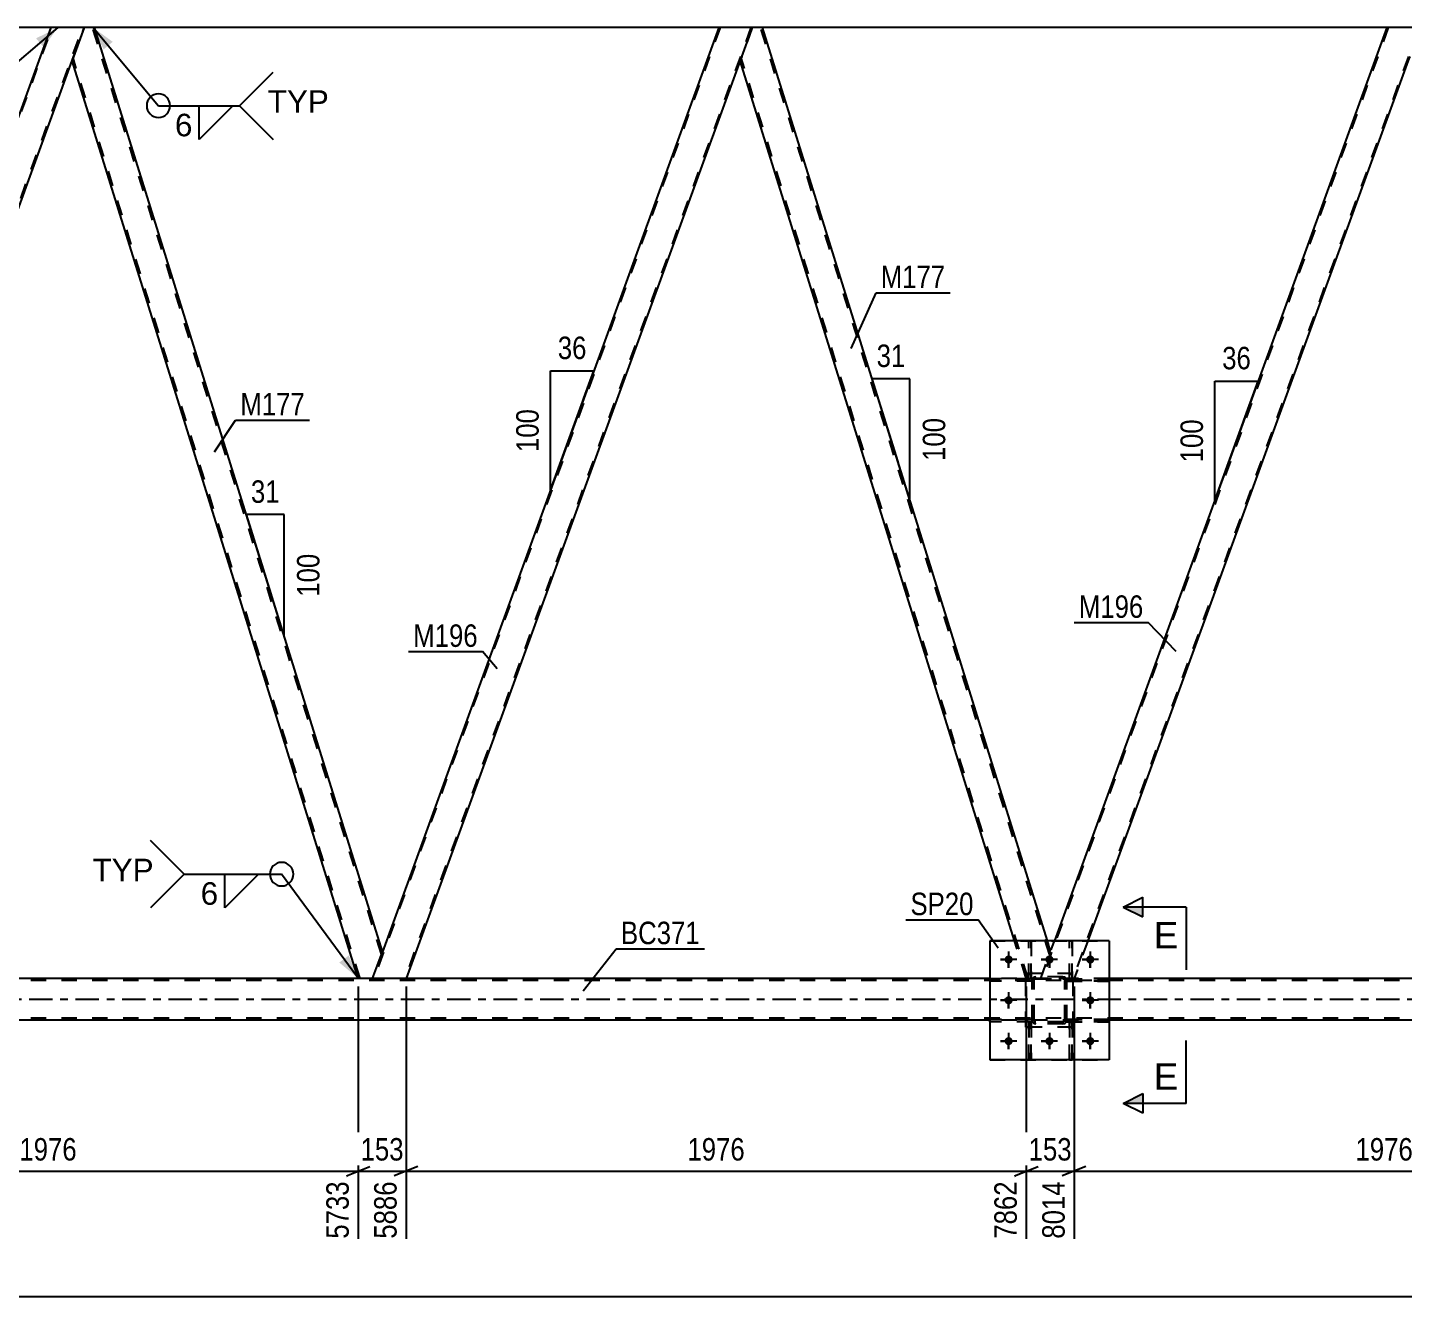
# Model space of a CAD drawing. Header units: millimetres. Extents: x 0 to 841, y 0 to 594.
# Drawn here: x 214 to 389.3, y 299.1 to 460.9 of the extents above; entities that cross this region are included whole.
import ezdxf

# ---------------------------------------------------------------- set-up
doc = ezdxf.new("R2010")
doc.units = ezdxf.units.MM
doc.linetypes.add('DXK_LINE_DOT2', pattern=[3.9198, 1.9599, -1.9599])
doc.linetypes.add('DXK_LINE_DOT3', pattern=[5.9187, 2.979, -0.9799, 0.9799, -0.9799])
doc.styles.add('Arial', font='ARIAL.TTF', dxfattribs={"height": 0.2})
doc.styles.add('Arial Narrow', font='ARIALN.TTF', dxfattribs={"height": 0.2})

# ---------------------------------------------------------------- blocks, each defined once
blk = doc.blocks.new('Part-814521973-3712 - 3269')
at = {"color": 2, "linetype": 'Continuous'}
for p, q in [((351.8, 344.49), (336.6, 344.49)), ((336.6, 344.49), (336.6, 329.29)), ((351.8, 344.49), (351.8, 329.29)), ((351.8, 329.29), (336.6, 329.29))]:
    blk.add_line(p, q, dxfattribs=at)
blk = doc.blocks.new('Part-814521973-3485 - 3269')
at = {"color": 7, "linetype": 'DXK_LINE_DOT2'}
for p, q in [((346.4, 339.33), (346.4, 339.65)), ((346.4, 339.65), (351.8, 339.65)), ((351.8, 339.33), (346.4, 339.33)), ((347, 339.33), (347, 339.65)), ((351.8, 339.65), (351.8, 339.33))]:
    blk.add_line(p, q, dxfattribs=at)
blk = doc.blocks.new('Part-814521973-3488 - 3269')
at = {"color": 7, "linetype": 'DXK_LINE_DOT2'}
for p, q in [((347.08, 334.12), (346.76, 334.12)), ((346.76, 334.12), (346.76, 329.29)), ((346.76, 333.52), (347.08, 333.52)), ((347.08, 329.29), (347.08, 334.12)), ((346.76, 329.29), (347.08, 329.29))]:
    blk.add_line(p, q, dxfattribs=at)
blk = doc.blocks.new('Part-814521973-3499 - 3269')
at = {"color": 7, "linetype": 'DXK_LINE_DOT2'}
for p, q in [((341.56, 339.64), (341.56, 344.49)), ((341.56, 344.49), (341.88, 344.49)), ((341.88, 344.49), (341.88, 339.64)), ((341.56, 340.24), (341.88, 340.24)), ((341.88, 339.64), (341.56, 339.64))]:
    blk.add_line(p, q, dxfattribs=at)
blk = doc.blocks.new('Part-814521973-3505 - 3269')
at = {"color": 7, "linetype": 'DXK_LINE_DOT2'}
for p, q in [((351.8, 339.65), (346.4, 339.65)), ((346.4, 339.65), (346.4, 339.33)), ((346.4, 339.33), (351.8, 339.33)), ((347, 339.33), (347, 339.65)), ((351.8, 339.33), (351.8, 339.65))]:
    blk.add_line(p, q, dxfattribs=at)
blk = doc.blocks.new('Part-814521973-3508 - 3269')
at = {"color": 7, "linetype": 'DXK_LINE_DOT2'}
for p, q in [((351.8, 334.45), (346.4, 334.45)), ((346.4, 334.45), (346.4, 334.13)), ((346.4, 334.13), (351.8, 334.13)), ((347, 334.13), (347, 334.45)), ((351.8, 334.13), (351.8, 334.45))]:
    blk.add_line(p, q, dxfattribs=at)
blk = doc.blocks.new('Part-814521973-3513 - 3269')
at = {"color": 7, "linetype": 'DXK_LINE_DOT2'}
for p, q in [((346.76, 339.64), (346.76, 344.49)), ((346.76, 344.49), (347.08, 344.49)), ((347.08, 344.49), (347.08, 339.64)), ((346.76, 340.24), (347.08, 340.24)), ((347.08, 339.64), (346.76, 339.64))]:
    blk.add_line(p, q, dxfattribs=at)
blk = doc.blocks.new('Part-814521973-3521 - 3269')
at = {"color": 7, "linetype": 'DXK_LINE_DOT2'}
for p, q in [((346.4, 334.13), (346.4, 334.45)), ((346.4, 334.45), (351.8, 334.45)), ((351.8, 334.13), (346.4, 334.13)), ((347, 334.13), (347, 334.45)), ((351.8, 334.45), (351.8, 334.13))]:
    blk.add_line(p, q, dxfattribs=at)
blk = doc.blocks.new('Part-814521973-3524 - 3269')
at = {"color": 7, "linetype": 'DXK_LINE_DOT2'}
for p, q in [((342, 339.65), (336.6, 339.65)), ((336.6, 339.33), (336.6, 339.65)), ((342, 339.33), (336.6, 339.33)), ((341.4, 339.33), (341.4, 339.65)), ((342, 339.65), (342, 339.33))]:
    blk.add_line(p, q, dxfattribs=at)
blk = doc.blocks.new('Part-814521973-3532 - 3269')
at = {"color": 7, "linetype": 'DXK_LINE_DOT2'}
for p, q in [((347.2, 340.29), (341.2, 340.29)), ((341.2, 333.49), (341.2, 340.29)), ((347.2, 333.49), (347.2, 340.29)), ((347.2, 333.49), (341.2, 333.49))]:
    blk.add_line(p, q, dxfattribs=at)
blk = doc.blocks.new('Part-814521973-3565 - 3269')
at = {"color": 7, "linetype": 'DXK_LINE_DOT2'}
for p, q in [((342, 334.45), (336.6, 334.45)), ((336.6, 334.13), (336.6, 334.45)), ((342, 334.13), (336.6, 334.13)), ((341.4, 334.13), (341.4, 334.45)), ((342, 334.45), (342, 334.13))]:
    blk.add_line(p, q, dxfattribs=at)
blk = doc.blocks.new('Part-814521973-3568 - 3269')
at = {"color": 2, "linetype": 'Continuous'}
for p, q in [((341.56, 344.49), (341.56, 344.49)), ((341.88, 344.49), (341.56, 344.49)), ((341.88, 344.49), (341.88, 344.49))]:
    blk.add_line(p, q, dxfattribs=at)
at = {"color": 7, "linetype": 'DXK_LINE_DOT2'}
for p, q in [((341.56, 339.64), (341.56, 344.49)), ((341.88, 339.64), (341.88, 344.49)), ((341.56, 340.24), (341.88, 340.24)), ((341.88, 339.64), (341.56, 339.64))]:
    blk.add_line(p, q, dxfattribs=at)
blk = doc.blocks.new('Part-814521973-3571 - 3269')
at = {"color": 2, "linetype": 'Continuous'}
for p, q in [((346.76, 344.49), (346.76, 344.49)), ((347.08, 344.49), (346.76, 344.49)), ((347.08, 344.49), (347.08, 344.49))]:
    blk.add_line(p, q, dxfattribs=at)
at = {"color": 7, "linetype": 'DXK_LINE_DOT2'}
for p, q in [((346.76, 339.64), (346.76, 344.49)), ((347.08, 339.64), (347.08, 344.49)), ((346.76, 340.24), (347.08, 340.24)), ((347.08, 339.64), (346.76, 339.64))]:
    blk.add_line(p, q, dxfattribs=at)
blk = doc.blocks.new('Part-814521973-3594 - 3269')
at = {"color": 7, "linetype": 'DXK_LINE_DOT2'}
for p, q in [((172.99, 339.66), (217.11, 460.88)), ((176.9, 339.66), (221.03, 460.88)), ((219.67, 456.68), (221.2, 460.88)), ((172.82, 339.66), (174.57, 344.49)), ((177.08, 339.66), (178.83, 344.49)), ((177.08, 339.66), (172.82, 339.66))]:
    blk.add_line(p, q, dxfattribs=at)
at = {"color": 2, "linetype": 'Continuous'}
for p, q in [((216.94, 460.88), (174.57, 344.49)), ((221.2, 460.88), (216.94, 460.88)), ((178.83, 344.49), (219.67, 456.68))]:
    blk.add_line(p, q, dxfattribs=at)
blk = doc.blocks.new('Part-814521973-3623 - 3269')
at = {"color": 7, "linetype": 'DXK_LINE_DOT2'}
for p, q in [((341.88, 334.12), (341.56, 334.12)), ((341.56, 334.12), (341.56, 329.29)), ((341.56, 333.52), (341.88, 333.52)), ((341.88, 329.29), (341.88, 334.12)), ((341.56, 329.29), (341.88, 329.29))]:
    blk.add_line(p, q, dxfattribs=at)
blk = doc.blocks.new('Bolt-814521973-3637 - 3269')
at = {"color": 1, "linetype": 'Continuous'}
for p, q in [((337.96, 342.09), (338.66, 342.09)), ((339, 343.13), (339, 342.43)), ((340.04, 342.09), (339.35, 342.09)), ((343.16, 342.09), (343.86, 342.09)), ((344.2, 343.13), (344.2, 342.43)), ((345.24, 342.09), (344.55, 342.09)), ((348.36, 342.09), (349.06, 342.09)), ((349.4, 343.13), (349.4, 342.43)), ((350.44, 342.09), (349.75, 342.09)), ((339, 341.05), (339, 341.74)), ((344.2, 341.05), (344.2, 341.74)), ((349.4, 341.05), (349.4, 341.74)), ((337.96, 336.89), (338.66, 336.89)), ((339, 337.93), (339, 337.23)), ((340.04, 336.89), (339.35, 336.89)), ((348.36, 336.89), (349.06, 336.89)), ((349.4, 337.93), (349.4, 337.23)), ((350.44, 336.89), (349.75, 336.89)), ((339, 335.85), (339, 336.54)), ((349.4, 335.85), (349.4, 336.54)), ((337.96, 331.69), (338.66, 331.69)), ((339, 332.73), (339, 332.03)), ((340.04, 331.69), (339.35, 331.69)), ((343.16, 331.69), (343.86, 331.69)), ((344.2, 332.73), (344.2, 332.03)), ((345.24, 331.69), (344.55, 331.69)), ((348.36, 331.69), (349.06, 331.69)), ((349.4, 332.73), (349.4, 332.03)), ((350.44, 331.69), (349.75, 331.69)), ((339, 330.65), (339, 331.34)), ((344.2, 330.65), (344.2, 331.34)), ((349.4, 330.65), (349.4, 331.34))]:
    blk.add_line(p, q, dxfattribs=at)
blk = doc.blocks.new('Bolt-814521973-3648 - 3269')
at = {"linetype": 'Continuous'}
for points in [[(339.52, 342.09, -1), (338.48, 342.09, -1)], [(344.72, 342.09, -1), (343.68, 342.09, -1)], [(349.92, 342.09, -1), (348.88, 342.09, -1)], [(339.52, 336.89, -1), (338.48, 336.89, -1)], [(349.92, 336.89, -1), (348.88, 336.89, -1)], [(339.52, 331.69, -1), (338.48, 331.69, -1)], [(344.72, 331.69, -1), (343.68, 331.69, -1)], [(349.92, 331.69, -1), (348.88, 331.69, -1)]]:
    blk.add_hatch(color=1, dxfattribs=at).paths.add_polyline_path(points)
at = {"color": 1, "linetype": 'Continuous'}
for p, q in [((340.04, 342.09), (337.96, 342.09)), ((339, 343.13), (339, 341.05)), ((345.24, 342.09), (343.16, 342.09)), ((344.2, 343.13), (344.2, 341.05)), ((350.44, 342.09), (348.36, 342.09)), ((349.4, 343.13), (349.4, 341.05)), ((340.04, 336.89), (337.96, 336.89)), ((339, 337.93), (339, 335.85)), ((350.44, 336.89), (348.36, 336.89)), ((349.4, 337.93), (349.4, 335.85)), ((340.04, 331.69), (337.96, 331.69)), ((339, 332.73), (339, 330.65)), ((345.24, 331.69), (343.16, 331.69)), ((344.2, 332.73), (344.2, 330.65)), ((350.44, 331.69), (348.36, 331.69)), ((349.4, 332.73), (349.4, 330.65))]:
    blk.add_line(p, q, dxfattribs=at)
blk = doc.blocks.new('Part-814521973-3675 - 3269')
at = {"color": 2, "linetype": 'Continuous'}
for p, q in [((216.94, 460.88), (137.38, 460.88)), ((302.07, 460.88), (222.51, 460.88)), ((387.21, 460.88), (307.65, 460.88))]:
    blk.add_line(p, q, dxfattribs=at)
at = {"color": 7, "linetype": 'DXK_LINE_DOT2'}
for p, q in [((732, 460.88), (216.94, 460.88)), ((222.51, 460.88), (216.94, 460.88)), ((307.65, 460.88), (302.07, 460.88)), ((392.78, 460.88), (387.21, 460.88))]:
    blk.add_line(p, q, dxfattribs=at)
blk = doc.blocks.new('Part-814521973-3680 - 3269')
at = {"color": 2, "linetype": 'Continuous'}
for p, q in [((306.33, 460.88), (304.8, 456.69)), ((307.65, 460.88), (306.33, 460.88)), ((343.93, 344.49), (307.65, 460.88)), ((339.74, 344.49), (304.78, 456.63)), ((304.8, 456.69), (304.8, 456.68))]:
    blk.add_line(p, q, dxfattribs=at)
at = {"color": 7, "linetype": 'DXK_LINE_DOT2'}
for p, q in [((344.21, 342.76), (307.4, 460.88)), ((304.8, 456.69), (304.78, 456.63)), ((341.49, 339.66), (304.92, 457)), ((341.24, 339.66), (339.74, 344.49)), ((344.35, 343.13), (343.93, 344.49)), ((343.09, 339.66), (344.35, 343.13)), ((341.24, 339.66), (343.09, 339.66))]:
    blk.add_line(p, q, dxfattribs=at)
blk = doc.blocks.new('Part-814521973-3685 - 3269')
at = {"color": 7, "linetype": 'DXK_LINE_DOT2'}
for p, q in [((302.24, 460.88), (258.12, 339.66)), ((306.16, 460.88), (262.04, 339.66)), ((306.33, 460.88), (304.8, 456.68)), ((259.2, 343.08), (257.95, 339.66)), ((262.21, 339.66), (257.95, 339.66))]:
    blk.add_line(p, q, dxfattribs=at)
at = {"color": 2, "linetype": 'Continuous'}
for p, q in [((302.07, 460.88), (259.2, 343.08)), ((306.33, 460.88), (302.07, 460.88)), ((304.8, 456.68), (262.21, 339.66))]:
    blk.add_line(p, q, dxfattribs=at)
blk = doc.blocks.new('Part-814521973-3690 - 3269')
at = {"color": 2, "linetype": 'Continuous'}
for p, q in [((221.2, 460.88), (219.67, 456.69)), ((222.51, 460.88), (221.2, 460.88)), ((259.22, 343.13), (222.51, 460.88)), ((256.11, 339.66), (219.65, 456.63)), ((219.67, 456.69), (219.67, 456.68)), ((257.95, 339.66), (259.2, 343.08))]:
    blk.add_line(p, q, dxfattribs=at)
at = {"color": 7, "linetype": 'DXK_LINE_DOT2'}
for p, q in [((259.08, 342.76), (222.26, 460.88)), ((219.67, 456.69), (219.65, 456.63)), ((256.36, 339.66), (219.78, 457)), ((259.2, 343.08), (259.22, 343.13)), ((257.95, 339.66), (256.11, 339.66))]:
    blk.add_line(p, q, dxfattribs=at)
blk = doc.blocks.new('Part-814521973-3693 - 3269')
at = {"color": 7, "linetype": 'DXK_LINE_DOT2'}
for p, q in [((341.56, 329.29), (341.56, 334.12)), ((341.56, 334.12), (341.88, 334.12)), ((341.56, 333.52), (341.88, 333.52)), ((341.88, 334.12), (341.88, 329.29)), ((341.88, 329.29), (341.56, 329.29))]:
    blk.add_line(p, q, dxfattribs=at)
blk = doc.blocks.new('Part-814521973-3694 - 3269')
at = {"color": 7, "linetype": 'DXK_LINE_DOT2'}
for p, q in [((346.76, 329.29), (346.76, 334.12)), ((346.76, 334.12), (347.08, 334.12)), ((346.76, 333.52), (347.08, 333.52)), ((347.08, 334.12), (347.08, 329.29)), ((347.08, 329.29), (346.76, 329.29))]:
    blk.add_line(p, q, dxfattribs=at)
blk = doc.blocks.new('Part-814521973-3701 - 3269')
at = {"color": 7, "linetype": 'DXK_LINE_DOT2'}
for p, q in [((342, 339.65), (336.6, 339.65)), ((336.6, 339.65), (336.6, 339.33)), ((342, 339.33), (336.6, 339.33)), ((341.4, 339.33), (341.4, 339.65)), ((342, 339.33), (342, 339.65))]:
    blk.add_line(p, q, dxfattribs=at)
blk = doc.blocks.new('Part-814521973-3702 - 3269')
at = {"color": 7, "linetype": 'DXK_LINE_DOT2'}
for p, q in [((342, 334.45), (336.6, 334.45)), ((336.6, 334.45), (336.6, 334.13)), ((342, 334.13), (336.6, 334.13)), ((341.4, 334.13), (341.4, 334.45)), ((342, 334.13), (342, 334.45))]:
    blk.add_line(p, q, dxfattribs=at)
blk = doc.blocks.new('Part-814521973-3722 - 3269')
at = {"color": 7, "linetype": 'DXK_LINE_DOT2'}
for p, q in [((342, 339.41), (342.04, 339.59)), ((342.04, 339.59), (342, 339.41)), ((342, 334.37), (342, 339.41)), ((342.24, 339.41), (342.26, 339.5)), ((342.24, 334.37), (342.24, 339.41)), ((342.26, 339.5), (342.31, 339.58)), ((342.3, 339.85), (342.48, 339.89)), ((342.48, 339.89), (342.3, 339.85)), ((342.31, 339.58), (342.39, 339.63)), ((342.39, 339.63), (342.48, 339.65)), ((345.92, 339.89), (342.48, 339.89)), ((342.48, 339.65), (345.92, 339.65)), ((345.92, 339.89), (346.11, 339.85)), ((346.11, 339.85), (345.92, 339.89)), ((345.92, 339.65), (346.02, 339.63)), ((346.02, 339.63), (346.09, 339.58)), ((346.09, 339.58), (346.15, 339.5)), ((346.15, 339.5), (346.16, 339.41)), ((346.16, 334.37), (346.16, 339.41)), ((346.37, 339.59), (346.4, 339.41)), ((346.4, 339.41), (346.37, 339.59)), ((346.4, 334.37), (346.4, 339.41)), ((342.04, 334.18), (342, 334.37)), ((342, 334.37), (342.04, 334.18)), ((342.26, 334.27), (342.24, 334.37)), ((342.31, 334.2), (342.26, 334.27)), ((342.48, 333.89), (342.3, 333.92)), ((342.3, 333.92), (342.48, 333.89)), ((342.39, 334.14), (342.31, 334.2)), ((342.48, 334.13), (342.39, 334.14)), ((345.92, 334.13), (342.48, 334.13)), ((345.92, 333.89), (342.48, 333.89)), ((346.02, 334.14), (345.92, 334.13)), ((346.11, 333.92), (345.92, 333.89)), ((345.92, 333.89), (346.11, 333.92)), ((346.09, 334.2), (346.02, 334.14)), ((346.15, 334.27), (346.09, 334.2)), ((346.16, 334.37), (346.15, 334.27)), ((346.4, 334.37), (346.37, 334.18)), ((346.37, 334.18), (346.4, 334.37))]:
    blk.add_line(p, q, dxfattribs=at)
at = {"color": 7, "linetype": 'DXK_LINE_DOT3'}
blk.add_line((344.2, 336.89), (344.2, 336.89), dxfattribs=at)
at = {"color": 7, "linetype": 'DXK_LINE_DOT2'}
for centre, start, end in [((342.48, 339.41), 112.5, 157.5), ((342.48, 339.41), 112.5, 157.5), ((345.92, 339.41), 22.5, 67.5), ((345.92, 339.41), 22.5, 67.5), ((342.48, 334.37), 202.5, 247.5), ((342.48, 334.37), 202.5, 247.5), ((345.92, 334.37), 292.5, 337.5), ((345.92, 334.37), 292.5, 337.5)]:
    blk.add_arc(centre, 0.48, start, end, dxfattribs=at)
blk = doc.blocks.new('Part-814521973-3742 - 3269')
at = {"color": 7, "linetype": 'DXK_LINE_DOT2'}
for p, q in [((387.38, 460.88), (343.26, 339.66)), ((391.29, 460.88), (347.17, 339.66)), ((391.46, 460.88), (389.93, 456.68)), ((343.09, 339.66), (344.84, 344.49)), ((349.1, 344.49), (347.34, 339.66)), ((347.34, 339.66), (343.09, 339.66))]:
    blk.add_line(p, q, dxfattribs=at)
at = {"color": 2, "linetype": 'Continuous'}
for p, q in [((387.21, 460.88), (344.84, 344.49)), ((391.46, 460.88), (387.21, 460.88)), ((389.93, 456.68), (349.1, 344.49))]:
    blk.add_line(p, q, dxfattribs=at)
blk = doc.blocks.new('Part-814521973-3747 - 3269')
at = {"color": 7, "linetype": 'DXK_LINE_DOT2'}
for p, q in [((741.6, 339.42), (66.22, 339.42)), ((351.8, 339.66), (336.6, 339.66)), ((741.6, 334.62), (66.22, 334.62)), ((351.8, 334.38), (336.6, 334.38))]:
    blk.add_line(p, q, dxfattribs=at)
at = {"color": 2, "linetype": 'Continuous'}
for p, q in [((336.6, 339.66), (181.53, 339.66)), ((592.01, 339.66), (351.8, 339.66)), ((336.6, 334.38), (181.54, 334.38)), ((592.01, 334.38), (351.8, 334.38))]:
    blk.add_line(p, q, dxfattribs=at)
at = {"color": 7, "linetype": 'DXK_LINE_DOT3'}
blk.add_line((66.22, 337.02), (741.6, 337.02), dxfattribs=at)
blk = doc.blocks.new('Part-814521973-3749 - 3269')
at = {"color": 7, "linetype": 'DXK_LINE_DOT2'}
for p, q in [((336.6, 344.49), (351.8, 344.49)), ((336.6, 344.49), (336.6, 329.29)), ((351.8, 344.49), (351.8, 329.29)), ((336.6, 329.29), (351.8, 329.29))]:
    blk.add_line(p, q, dxfattribs=at)
blk = doc.blocks.new('Part-814521973-3750 - 3269')
at = {"color": 7, "linetype": 'DXK_LINE_DOT2'}
for p, q in [((342, 339.41), (342.04, 339.59)), ((342.04, 339.59), (342, 339.41)), ((342, 334.37), (342, 339.41)), ((342.24, 339.41), (342.26, 339.5)), ((342.24, 334.37), (342.24, 339.41)), ((342.26, 339.5), (342.31, 339.58)), ((342.3, 339.85), (342.48, 339.89)), ((342.48, 339.89), (342.3, 339.85)), ((342.31, 339.58), (342.39, 339.63)), ((342.39, 339.63), (342.48, 339.65)), ((345.92, 339.89), (342.48, 339.89)), ((342.48, 339.65), (345.92, 339.65)), ((345.92, 339.89), (346.11, 339.85)), ((346.11, 339.85), (345.92, 339.89)), ((345.92, 339.65), (346.02, 339.63)), ((346.02, 339.63), (346.09, 339.58)), ((346.09, 339.58), (346.15, 339.5)), ((346.15, 339.5), (346.16, 339.41)), ((346.16, 334.37), (346.16, 339.41)), ((346.37, 339.59), (346.4, 339.41)), ((346.4, 339.41), (346.37, 339.59)), ((346.4, 334.37), (346.4, 339.41)), ((342.04, 334.18), (342, 334.37)), ((342, 334.37), (342.04, 334.18)), ((342.26, 334.27), (342.24, 334.37)), ((342.31, 334.2), (342.26, 334.27)), ((342.48, 333.89), (342.3, 333.92)), ((342.3, 333.92), (342.48, 333.89)), ((342.39, 334.14), (342.31, 334.2)), ((342.48, 334.13), (342.39, 334.14)), ((345.92, 334.13), (342.48, 334.13)), ((345.92, 333.89), (342.48, 333.89)), ((346.02, 334.14), (345.92, 334.13)), ((346.11, 333.92), (345.92, 333.89)), ((345.92, 333.89), (346.11, 333.92)), ((346.09, 334.2), (346.02, 334.14)), ((346.15, 334.27), (346.09, 334.2)), ((346.16, 334.37), (346.15, 334.27)), ((346.4, 334.37), (346.37, 334.18)), ((346.37, 334.18), (346.4, 334.37))]:
    blk.add_line(p, q, dxfattribs=at)
at = {"color": 7, "linetype": 'DXK_LINE_DOT3'}
blk.add_line((344.2, 336.89), (344.2, 336.89), dxfattribs=at)
at = {"color": 7, "linetype": 'DXK_LINE_DOT2'}
for centre, start, end in [((342.48, 339.41), 112.5, 157.5), ((342.48, 339.41), 112.5, 157.5), ((345.92, 339.41), 22.5, 67.5), ((345.92, 339.41), 22.5, 67.5), ((342.48, 334.37), 202.5, 247.5), ((342.48, 334.37), 202.5, 247.5), ((345.92, 334.37), 292.5, 337.5), ((345.92, 334.37), 292.5, 337.5)]:
    blk.add_arc(centre, 0.48, start, end, dxfattribs=at)
blk = doc.blocks.new('Part-814521973-3751 - 3269')
at = {"color": 7, "linetype": 'DXK_LINE_DOT2'}
for p, q in [((347.2, 340.29), (341.2, 340.29)), ((341.2, 333.49), (341.2, 340.29)), ((347.2, 333.49), (347.2, 340.29)), ((347.2, 333.49), (341.2, 333.49))]:
    blk.add_line(p, q, dxfattribs=at)
blk = doc.blocks.new('StraightDimension-814521973-4563 - 3269')
at = {"color": 7, "linetype": 'Continuous'}
blk.add_line((55.36, 299.14), (793.33, 299.14), dxfattribs=at)
blk = doc.blocks.new('StraightDimension-814521973-4312 - 3269')
at = {"color": 7, "linetype": 'Continuous'}
for p, q in [((177.08, 338.66), (177.08, 306.51)), ((256.11, 338.66), (256.11, 306.51)), ((178.58, 315.72), (175.58, 314.52)), ((254.61, 314.52), (257.61, 315.72)), ((177.08, 315.12), (256.11, 315.12))]:
    blk.add_line(p, q, dxfattribs=at)
at = {"color": 0}
blk.add_wipeout([(220.85, 315.87), (220.85, 320.07), (212.34, 320.07), (212.34, 315.87)], dxfattribs=at)
at = {"color": 0, "linetype": 'Continuous'}
blk.add_wipeout([(255.51, 314.42), (251.31, 314.42), (251.31, 305.91), (255.51, 305.91)], dxfattribs=at)
at = {"color": 3, "style": 'Arial Narrow'}
blk.add_text('1976', height=2.863, dxfattribs=at).set_placement((212.94, 316.47))
at = {"color": 3, "linetype": 'Continuous', "style": 'Arial Narrow'}
blk.add_text('5733', height=2.863, rotation=90.0002, dxfattribs=at).set_placement((254.91, 306.51))
blk = doc.blocks.new('AngleDimension-814521973-3867 - 3269')
at = {"color": 7, "linetype": 'Continuous'}
for p, q in [((365.26, 415.82), (370.81, 415.82)), ((365.26, 400.59), (370.81, 415.82)), ((365.26, 400.59), (365.26, 415.82)), ((368.98, 410.8), (370.81, 415.82))]:
    blk.add_line(p, q, dxfattribs=at)
at = {"color": 0}
for points in [[(370.46, 416.72), (370.46, 420.92), (365.61, 420.92), (365.61, 416.72)], [(364.36, 411.55), (360.16, 411.55), (360.16, 404.86), (364.36, 404.86)]]:
    blk.add_wipeout(points, dxfattribs=at)
at = {"color": 3, "style": 'Arial Narrow'}
blk.add_text('36', height=2.863, dxfattribs=at).set_placement((366.21, 417.32))
blk.add_text('100', height=2.863, rotation=90.0002, dxfattribs=at).set_placement((363.76, 405.46))
blk = doc.blocks.new('AngleDimension-814521973-3881 - 3269')
at = {"color": 7, "linetype": 'Continuous'}
for p, q in [((324.9, 405.52), (321.6, 416.11)), ((326.42, 416.11), (321.6, 416.11)), ((326.42, 400.65), (321.6, 416.11)), ((326.42, 400.65), (326.42, 416.11))]:
    blk.add_line(p, q, dxfattribs=at)
at = {"color": 0}
for points in [[(326.44, 417.01), (326.44, 421.21), (321.58, 421.21), (321.58, 417.01)], [(331.52, 411.72), (327.32, 411.72), (327.32, 405.04), (331.52, 405.04)]]:
    blk.add_wipeout(points, dxfattribs=at)
at = {"color": 3, "style": 'Arial Narrow'}
blk.add_text('31', height=2.863, dxfattribs=at).set_placement((322.18, 417.61))
blk.add_text('100', height=2.863, rotation=90.0002, dxfattribs=at).set_placement((330.92, 405.64))
blk = doc.blocks.new('AngleDimension-814521973-3895 - 3269')
at = {"color": 7, "linetype": 'Continuous'}
for p, q in [((280.61, 417.12), (286.15, 417.12)), ((280.61, 401.9), (286.15, 417.12)), ((280.61, 401.9), (280.61, 417.12)), ((284.88, 413.63), (286.15, 417.12))]:
    blk.add_line(p, q, dxfattribs=at)
at = {"color": 0}
for points in [[(285.8, 418.02), (285.8, 422.22), (280.95, 422.22), (280.95, 418.02)], [(279.71, 412.85), (275.51, 412.85), (275.51, 406.17), (279.71, 406.17)]]:
    blk.add_wipeout(points, dxfattribs=at)
at = {"color": 3, "style": 'Arial Narrow'}
blk.add_text('36', height=2.863, dxfattribs=at).set_placement((281.55, 418.62))
blk.add_text('100', height=2.863, rotation=90.0002, dxfattribs=at).set_placement((279.11, 406.77))
blk = doc.blocks.new('AngleDimension-814521973-3909 - 3269')
at = {"color": 7, "linetype": 'Continuous'}
for p, q in [((245.02, 388.69), (241.86, 398.8)), ((246.68, 398.8), (241.86, 398.8)), ((246.68, 383.34), (241.86, 398.8)), ((246.68, 383.34), (246.68, 398.8))]:
    blk.add_line(p, q, dxfattribs=at)
at = {"color": 0}
for points in [[(246.7, 399.7), (246.7, 403.9), (241.85, 403.9), (241.85, 399.7)], [(251.78, 394.41), (247.58, 394.41), (247.58, 387.73), (251.78, 387.73)]]:
    blk.add_wipeout(points, dxfattribs=at)
at = {"color": 3, "style": 'Arial Narrow'}
blk.add_text('31', height=2.863, dxfattribs=at).set_placement((242.45, 400.3))
blk.add_text('100', height=2.863, rotation=90.0002, dxfattribs=at).set_placement((251.18, 388.33))
blk = doc.blocks.new('StraightDimension-814521973-4331 - 3269')
at = {"color": 7, "linetype": 'Continuous'}
for p, q in [((256.11, 338.66), (256.11, 306.51)), ((262.21, 338.66), (262.21, 306.51)), ((254.61, 314.52), (257.61, 315.72)), ((263.71, 315.72), (260.71, 314.52)), ((256.11, 315.12), (262.21, 315.12))]:
    blk.add_line(p, q, dxfattribs=at)
at = {"color": 0}
blk.add_wipeout([(262.5, 315.87), (262.5, 320.07), (255.82, 320.07), (255.82, 315.87)], dxfattribs=at)
at = {"color": 0, "linetype": 'Continuous'}
blk.add_wipeout([(261.61, 314.42), (257.41, 314.42), (257.41, 305.91), (261.61, 305.91)], dxfattribs=at)
at = {"color": 3, "style": 'Arial Narrow'}
blk.add_text('153', height=2.863, dxfattribs=at).set_placement((256.42, 316.47))
at = {"color": 3, "linetype": 'Continuous', "style": 'Arial Narrow'}
blk.add_text('5886', height=2.863, rotation=90.0002, dxfattribs=at).set_placement((261.01, 306.51))
blk = doc.blocks.new('StraightDimension-814521973-4350 - 3269')
at = {"color": 7, "linetype": 'Continuous'}
for p, q in [((262.21, 338.66), (262.21, 306.51)), ((341.24, 338.66), (341.24, 306.51)), ((263.71, 315.72), (260.71, 314.52)), ((339.74, 314.52), (342.74, 315.72)), ((262.21, 315.12), (341.24, 315.12))]:
    blk.add_line(p, q, dxfattribs=at)
at = {"color": 0}
blk.add_wipeout([(305.98, 315.87), (305.98, 320.07), (297.47, 320.07), (297.47, 315.87)], dxfattribs=at)
at = {"color": 0, "linetype": 'Continuous'}
blk.add_wipeout([(340.64, 314.42), (336.44, 314.42), (336.44, 305.91), (340.64, 305.91)], dxfattribs=at)
at = {"color": 3, "style": 'Arial Narrow'}
blk.add_text('1976', height=2.863, dxfattribs=at).set_placement((298.07, 316.47))
at = {"color": 3, "linetype": 'Continuous', "style": 'Arial Narrow'}
blk.add_text('7862', height=2.863, rotation=90.0002, dxfattribs=at).set_placement((340.04, 306.51))
blk = doc.blocks.new('StraightDimension-814521973-4369 - 3269')
at = {"color": 7, "linetype": 'Continuous'}
for p, q in [((341.24, 338.66), (341.24, 306.51)), ((347.34, 338.66), (347.34, 306.51)), ((339.74, 314.52), (342.74, 315.72)), ((348.84, 315.72), (345.84, 314.52)), ((341.24, 315.12), (347.34, 315.12))]:
    blk.add_line(p, q, dxfattribs=at)
at = {"color": 0}
blk.add_wipeout([(347.63, 315.87), (347.63, 320.07), (340.95, 320.07), (340.95, 315.87)], dxfattribs=at)
at = {"color": 0, "linetype": 'Continuous'}
blk.add_wipeout([(346.74, 314.42), (342.54, 314.42), (342.54, 305.91), (346.74, 305.91)], dxfattribs=at)
at = {"color": 3, "style": 'Arial Narrow'}
blk.add_text('153', height=2.863, dxfattribs=at).set_placement((341.55, 316.47))
at = {"color": 3, "linetype": 'Continuous', "style": 'Arial Narrow'}
blk.add_text('8014', height=2.863, rotation=90.0002, dxfattribs=at).set_placement((346.14, 306.51))
blk = doc.blocks.new('StraightDimension-814521973-4388 - 3269')
at = {"color": 7, "linetype": 'Continuous'}
for p, q in [((347.34, 338.66), (347.34, 306.51)), ((426.38, 338.66), (426.38, 306.51)), ((348.84, 315.72), (345.84, 314.52)), ((424.88, 314.52), (427.88, 315.72)), ((347.34, 315.12), (426.38, 315.12))]:
    blk.add_line(p, q, dxfattribs=at)
at = {"color": 0}
blk.add_wipeout([(391.12, 315.87), (391.12, 320.07), (382.6, 320.07), (382.6, 315.87)], dxfattribs=at)
at = {"color": 0, "linetype": 'Continuous'}
blk.add_wipeout([(425.78, 314.42), (421.58, 314.42), (421.58, 305.91), (425.78, 305.91)], dxfattribs=at)
at = {"color": 3, "style": 'Arial Narrow'}
blk.add_text('1976', height=2.863, dxfattribs=at).set_placement((383.2, 316.47))
at = {"color": 3, "linetype": 'Continuous', "style": 'Arial Narrow'}
blk.add_text('9990', height=2.863, rotation=90.0002, dxfattribs=at).set_placement((425.18, 306.51))
blk = doc.blocks.new('SectionMark-814521973-4889 - 3269')
at = {"linetype": 'Continuous'}
for points in [[(356.1, 348.77), (356.1, 347.52), (353.6, 348.77)], [(356.1, 325.01), (356.1, 323.76), (353.6, 323.76)]]:
    blk.add_hatch(color=6, dxfattribs=at).paths.add_polyline_path(points)
at = {"color": 6, "linetype": 'Continuous'}
for p, q in [((353.6, 348.77), (356.1, 350.02)), ((356.1, 347.52), (356.1, 350.02)), ((361.6, 348.77), (353.6, 348.77)), ((353.6, 348.77), (356.1, 347.52)), ((361.6, 348.77), (361.6, 340.77)), ((361.6, 323.76), (361.6, 331.76)), ((353.6, 323.76), (356.1, 325.01)), ((356.1, 325.01), (356.1, 322.51)), ((361.6, 323.76), (353.6, 323.76)), ((356.1, 322.51), (353.6, 323.76))]:
    blk.add_line(p, q, dxfattribs=at)
at = {"color": 0, "linetype": 'Continuous'}
for points in [[(360.6, 343.52), (360.6, 347.02), (357.49, 347.02), (357.49, 343.52)], [(360.6, 325.51), (360.6, 329.01), (357.49, 329.01), (357.49, 325.51)]]:
    blk.add_wipeout(points, dxfattribs=at)
at = {"color": 3, "linetype": 'Continuous', "style": 'Arial'}
for p in [(357.49, 343.52), (357.49, 325.51)]:
    blk.add_text('E', height=3.34, dxfattribs=at).set_placement(p)
blk = doc.blocks.new('Mark-814521973-3738 - 3269')
at = {"color": 0}
blk.add_wipeout([(356.17, 385.64), (356.17, 388.64), (347.95, 388.64), (347.95, 385.64)], dxfattribs=at)
blk.add_wipeout([(356.17, 385.64), (356.17, 388.64), (347.95, 388.64), (347.95, 385.64)], dxfattribs=at)
at = {"color": 30, "linetype": 'Continuous'}
for p in [(347.35, 385.04), (360.35, 381.37)]:
    blk.add_line(p, (356.77, 385.04), dxfattribs=at)
at = {"color": 3, "style": 'Arial Narrow'}
blk.add_text('M196', height=2.863, dxfattribs=at).set_placement((347.95, 385.64))
blk = doc.blocks.new('WeldMark-814521973-4926 - 3269')
at = {"linetype": 'Continuous'}
blk.add_hatch(color=30, dxfattribs=at).paths.add_polyline_path([(215.07, 459.5), (217.84, 460.88), (216.04, 458.36)])
at = {"color": 30, "linetype": 'Continuous'}
blk.add_line((217.84, 460.88), (207.55, 452.1), dxfattribs=at)
at = {"color": 3, "linetype": 'Continuous'}
for q in [(190.84, 456.39), (190.84, 447.82)]:
    blk.add_line((195.13, 452.1), q, dxfattribs=at)
for start, end in [(90, 270), (270, 90)]:
    blk.add_arc((207.55, 452.1), 1.5, start, end, dxfattribs=at)
at = {"color": 0}
blk.add_wipeout([(199.65, 448), (199.65, 451.4), (197.03, 451.4), (197.03, 448)], dxfattribs=at)
at = {"color": 30, "linetype": 'Continuous'}
blk.add_line((195.13, 452.1), (207.55, 452.1), dxfattribs=at)
at = {"color": 3, "linetype": 'Continuous'}
for p, q in [((200.31, 452.1), (204.59, 452.1)), ((204.59, 452.1), (200.31, 447.82)), ((200.31, 447.82), (200.31, 452.1))]:
    blk.add_line(p, q, dxfattribs=at)
at = {"color": 3, "style": 'Arial'}
blk.add_text('6', height=2.87, dxfattribs=at).set_placement((197.23, 448.2))
at = {"color": 0, "linetype": 'Continuous'}
blk.add_wipeout([(191.23, 451.2), (191.23, 454.2), (183.45, 454.2), (183.45, 451.2)], dxfattribs=at)
blk.add_wipeout([(191.23, 451.2), (191.23, 454.2), (183.45, 454.2), (183.45, 451.2)], dxfattribs=at)
at = {"color": 3, "linetype": 'Continuous', "style": 'Arial'}
blk.add_text('TYP', height=2.865, dxfattribs=at).set_placement((183.45, 451.2))
blk = doc.blocks.new('WeldMark-814521973-4913 - 3269')
at = {"linetype": 'Continuous'}
blk.add_hatch(color=30, dxfattribs=at).paths.add_polyline_path([(254.91, 342.6), (256.08, 339.74), (253.7, 341.71)])
at = {"color": 3, "linetype": 'Continuous'}
for q in [(229.65, 357.25), (229.65, 348.68)]:
    blk.add_line((233.94, 352.97), q, dxfattribs=at)
at = {"color": 30, "linetype": 'Continuous'}
blk.add_line((256.08, 339.74), (246.36, 352.97), dxfattribs=at)
at = {"color": 3, "linetype": 'Continuous'}
for start, end in [(90, 270), (270, 90)]:
    blk.add_arc((246.36, 352.97), 1.5, start, end, dxfattribs=at)
at = {"color": 0}
blk.add_wipeout([(238.46, 348.87), (238.46, 352.27), (235.84, 352.27), (235.84, 348.87)], dxfattribs=at)
at = {"color": 30, "linetype": 'Continuous'}
blk.add_line((233.94, 352.97), (246.36, 352.97), dxfattribs=at)
at = {"color": 3, "linetype": 'Continuous'}
for p, q in [((239.12, 352.97), (243.41, 352.97)), ((243.41, 352.97), (239.12, 348.68)), ((239.12, 348.68), (239.12, 352.97))]:
    blk.add_line(p, q, dxfattribs=at)
at = {"color": 3, "style": 'Arial'}
blk.add_text('6', height=2.87, dxfattribs=at).set_placement((236.04, 349.07))
at = {"color": 0, "linetype": 'Continuous'}
blk.add_wipeout([(230.04, 352.07), (230.04, 355.07), (222.26, 355.07), (222.26, 352.07)], dxfattribs=at)
blk.add_wipeout([(230.04, 352.07), (230.04, 355.07), (222.26, 355.07), (222.26, 352.07)], dxfattribs=at)
at = {"color": 3, "linetype": 'Continuous', "style": 'Arial'}
blk.add_text('TYP', height=2.865, dxfattribs=at).set_placement((222.26, 352.07))
blk = doc.blocks.new('Mark-814521973-3676 - 3269')
at = {"color": 0}
blk.add_wipeout([(330.93, 427.68), (330.93, 430.68), (322.7, 430.68), (322.7, 427.68)], dxfattribs=at)
blk.add_wipeout([(330.93, 427.68), (330.93, 430.68), (322.7, 430.68), (322.7, 427.68)], dxfattribs=at)
at = {"color": 30, "linetype": 'Continuous'}
for p, q in [((318.92, 419.95), (322.1, 427.08)), ((322.1, 427.08), (331.53, 427.08))]:
    blk.add_line(p, q, dxfattribs=at)
at = {"color": 3, "style": 'Arial Narrow'}
blk.add_text('M177', height=2.863, dxfattribs=at).set_placement((322.7, 427.68))
blk = doc.blocks.new('Mark-814521973-3681 - 3269')
at = {"color": 0}
blk.add_wipeout([(271.35, 381.94), (271.35, 384.94), (263.13, 384.94), (263.13, 381.94)], dxfattribs=at)
blk.add_wipeout([(271.35, 381.94), (271.35, 384.94), (263.13, 384.94), (263.13, 381.94)], dxfattribs=at)
at = {"color": 30, "linetype": 'Continuous'}
for p in [(262.53, 381.34), (273.81, 379.16)]:
    blk.add_line(p, (271.95, 381.34), dxfattribs=at)
at = {"color": 3, "style": 'Arial Narrow'}
blk.add_text('M196', height=2.863, dxfattribs=at).set_placement((263.13, 381.94))
blk = doc.blocks.new('Mark-814521973-3686 - 3269')
at = {"color": 0}
blk.add_wipeout([(249.33, 411.44), (249.33, 414.44), (241.1, 414.44), (241.1, 411.44)], dxfattribs=at)
blk.add_wipeout([(249.33, 411.44), (249.33, 414.44), (241.1, 414.44), (241.1, 411.44)], dxfattribs=at)
at = {"color": 30, "linetype": 'Continuous'}
for p, q in [((237.79, 406.78), (240.5, 410.84)), ((240.5, 410.84), (249.93, 410.84))]:
    blk.add_line(p, q, dxfattribs=at)
at = {"color": 3, "style": 'Arial Narrow'}
blk.add_text('M177', height=2.863, dxfattribs=at).set_placement((241.1, 411.44))
blk = doc.blocks.new('Mark-814521973-3708 - 3269')
at = {"color": 0}
blk.add_wipeout([(334.53, 347.75), (334.53, 350.75), (326.49, 350.75), (326.49, 347.75)], dxfattribs=at)
blk.add_wipeout([(334.53, 347.75), (334.53, 350.75), (326.49, 350.75), (326.49, 347.75)], dxfattribs=at)
at = {"color": 30, "linetype": 'Continuous'}
for p in [(325.89, 347.15), (337.65, 343.56)]:
    blk.add_line(p, (335.13, 347.15), dxfattribs=at)
at = {"color": 3, "style": 'Arial Narrow'}
blk.add_text('SP20', height=2.863, dxfattribs=at).set_placement((326.49, 347.75))
blk = doc.blocks.new('Mark-814521973-3743 - 3269')
at = {"color": 0}
blk.add_wipeout([(299.65, 344.05), (299.65, 347.05), (289.6, 347.05), (289.6, 344.05)], dxfattribs=at)
blk.add_wipeout([(299.65, 344.05), (299.65, 347.05), (289.6, 347.05), (289.6, 344.05)], dxfattribs=at)
at = {"color": 30, "linetype": 'Continuous'}
for p, q in [((284.8, 338.1), (289, 343.45)), ((289, 343.45), (300.25, 343.45))]:
    blk.add_line(p, q, dxfattribs=at)
at = {"color": 3, "style": 'Arial Narrow'}
blk.add_text('BC371', height=2.863, dxfattribs=at).set_placement((289.6, 344.05))
blk = doc.blocks.new('WeldMark-814521973-4939 - 3269')
at = {"linetype": 'Continuous'}
blk.add_hatch(color=30, dxfattribs=at).paths.add_polyline_path([(223.68, 458.1), (222.33, 460.88), (224.83, 459.06)])
at = {"color": 30, "linetype": 'Continuous'}
blk.add_line((222.33, 460.88), (230.66, 450.92), dxfattribs=at)
at = {"color": 3, "linetype": 'Continuous'}
for q in [(245.27, 455.2), (245.27, 446.63)]:
    blk.add_line((240.99, 450.92), q, dxfattribs=at)
blk.add_arc((230.66, 450.92), 1.5, 90, 270, dxfattribs=at)
at = {"color": 0}
blk.add_wipeout([(235.19, 446.82), (235.19, 450.22), (232.56, 450.22), (232.56, 446.82)], dxfattribs=at)
at = {"color": 30, "linetype": 'Continuous'}
blk.add_line((230.66, 450.92), (240.99, 450.92), dxfattribs=at)
at = {"color": 3, "linetype": 'Continuous'}
for p, q in [((235.85, 450.92), (240.13, 450.92)), ((240.13, 450.92), (235.85, 446.63)), ((235.85, 446.63), (235.85, 450.92))]:
    blk.add_line(p, q, dxfattribs=at)
blk.add_arc((230.66, 450.92), 1.5, 270, 90, dxfattribs=at)
at = {"color": 3, "style": 'Arial'}
blk.add_text('6', height=2.87, dxfattribs=at).set_placement((232.76, 447.02))
at = {"color": 0, "linetype": 'Continuous'}
blk.add_wipeout([(252.36, 450.02), (252.36, 453.02), (244.59, 453.02), (244.59, 450.02)], dxfattribs=at)
blk.add_wipeout([(252.36, 450.02), (252.36, 453.02), (244.59, 453.02), (244.59, 450.02)], dxfattribs=at)
at = {"color": 3, "linetype": 'Continuous', "style": 'Arial'}
blk.add_text('TYP', height=2.865, dxfattribs=at).set_placement((244.59, 450.02))

msp = doc.modelspace()

# ---------------------------------------------------------------- block references
for name in ['Part-814521973-3675 - 3269', 'Part-814521973-3594 - 3269', 'Part-814521973-3690 - 3269', 'Part-814521973-3685 - 3269', 'Part-814521973-3680 - 3269', 'Part-814521973-3742 - 3269', 'Part-814521973-3712 - 3269', 'Part-814521973-3749 - 3269', 'Part-814521973-3499 - 3269', 'Part-814521973-3568 - 3269', 'Part-814521973-3513 - 3269', 'Part-814521973-3571 - 3269', 'Bolt-814521973-3637 - 3269', 'Bolt-814521973-3648 - 3269', 'Part-814521973-3532 - 3269', 'Part-814521973-3751 - 3269', 'Part-814521973-3747 - 3269', 'Part-814521973-3524 - 3269', 'Part-814521973-3701 - 3269', 'Part-814521973-3722 - 3269', 'Part-814521973-3750 - 3269', 'Part-814521973-3485 - 3269', 'Part-814521973-3505 - 3269', 'Part-814521973-3565 - 3269', 'Part-814521973-3702 - 3269', 'Part-814521973-3623 - 3269', 'Part-814521973-3693 - 3269', 'Part-814521973-3508 - 3269', 'Part-814521973-3521 - 3269', 'Part-814521973-3488 - 3269', 'Part-814521973-3694 - 3269']:
    msp.add_blockref(name, (0, 0))

# ---------------------------------------------------------------- next in the draw order: block references
msp.add_blockref('StraightDimension-814521973-4563 - 3269', (0, 0))

# ---------------------------------------------------------------- next in the draw order: block references
for name in ['WeldMark-814521973-4926 - 3269', 'WeldMark-814521973-4939 - 3269', 'AngleDimension-814521973-3895 - 3269', 'AngleDimension-814521973-3881 - 3269', 'AngleDimension-814521973-3867 - 3269', 'Mark-814521973-3686 - 3269', 'AngleDimension-814521973-3909 - 3269', 'Mark-814521973-3738 - 3269', 'Mark-814521973-3681 - 3269', 'WeldMark-814521973-4913 - 3269', 'Mark-814521973-3708 - 3269', 'StraightDimension-814521973-4312 - 3269']:
    msp.add_blockref(name, (0, 0))

# ---------------------------------------------------------------- next in the draw order: block references
for name in ['Mark-814521973-3676 - 3269', 'StraightDimension-814521973-4331 - 3269']:
    msp.add_blockref(name, (0, 0))

# ---------------------------------------------------------------- next in the draw order: block references
msp.add_blockref('StraightDimension-814521973-4350 - 3269', (0, 0))

# ---------------------------------------------------------------- next in the draw order: block references
for name in ['Mark-814521973-3743 - 3269', 'StraightDimension-814521973-4369 - 3269']:
    msp.add_blockref(name, (0, 0))

# ---------------------------------------------------------------- next in the draw order: block references
msp.add_blockref('StraightDimension-814521973-4388 - 3269', (0, 0))

# ---------------------------------------------------------------- next in the draw order: block references
msp.add_blockref('SectionMark-814521973-4889 - 3269', (0, 0))

doc.saveas('drawing.dxf')
